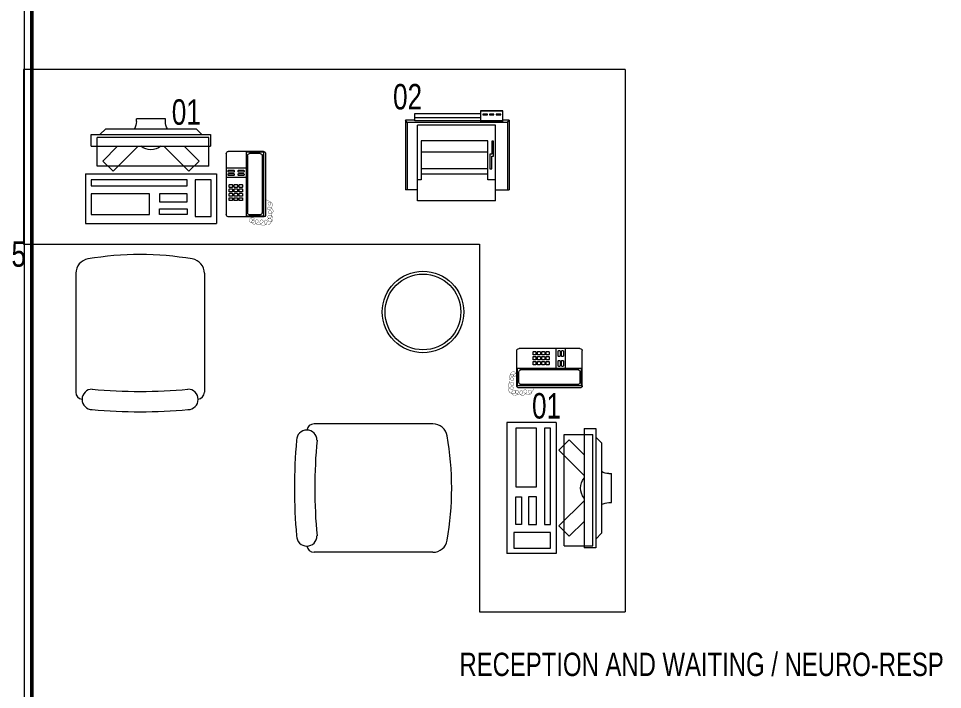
# Model space of a CAD drawing. Header units: millimetres. Extents: x -160614 to 59925, y -157025 to 0.
# Drawn here: x -110327 to -107155, y -113872 to -111567 of the extents above; entities that cross this region are included whole.
import ezdxf

# ---------------------------------------------------------------- set-up
doc = ezdxf.new("R2010")
doc.units = ezdxf.units.MM
doc.header["$LTSCALE"] = 8
doc.layers.get('0').update_dxf_attribs({"color": 9, "lineweight": 5})
for name, color, linetype, lineweight in [('72_EGR_BASE_TEXT', 9, 'Continuous', 5), ('72_EGR_EQP_TAG', 9, 'Continuous', 5), ('LOADING', 9, 'Continuous', 5), ('Walls', 9, 'Continuous', 5)]:
    doc.layers.add(name, color=color, linetype=linetype, lineweight=lineweight)
doc.layers.add('REF', color=42, linetype='Continuous')
doc.layers.get('0').off()
doc.layers.get('0').freeze()
doc.styles.add('X3G_ENTITY_257CFD', font='swisscl.ttf', dxfattribs={"height": 200})
doc.styles.add('X3G_ENTITY_258862', font='swisscl.ttf', dxfattribs={"height": 200})

# ---------------------------------------------------------------- blocks, each defined once
blk = doc.blocks.new('GF21021-P')
for p, q in [((-0.2207, 0.4756), (-0.2207, 0.0675)), ((0.2205, 0.4756), (0.2205, 0.0675))]:
    blk.add_line(p, q)
for centre, radius, start, end in [((-0.0001, -0.5295), 1.0695, 80.3671, 99.6329), ((-0.1707, 0.4756), 0.05, 99.6329, 180), ((0.1705, 0.4756), 0.05, 0, 80.3671), ((-0.1957, 0.0675), 0.025, 180, 261.4721), ((-0.1643, 0.0425), 0.0351, 90, 270), ((0, 1.8467), 1.7767, 264.6946, 275.3053), ((0.1641, 0.0425), 0.0351, 270, 90), ((0.1955, 0.0675), 0.025, 278.5279, 0), ((0, 1.8314), 1.8314, 264.8532, 275.147)]:
    blk.add_arc(centre, radius, start, end)
blk = doc.blocks.new('DM20079-P')
for p, q in [((-0.0616, 0.225), (0.0594, 0.225)), ((-0.0616, 0.225), (-0.0616, 0)), ((-0.0016, 0.225), (-0.0016, 0)), ((-0.0686, 0.217), (-0.0686, 0.008)), ((-0.0616, 0.222), (-0.0016, 0.222)), ((-0.0616, 0.212), (-0.0565, 0.212)), ((-0.0566, 0.2105), (-0.0566, 0.0145)), ((-0.0496, 0.2175), (-0.0136, 0.2175)), ((-0.0068, 0.212), (-0.0016, 0.212)), ((-0.0066, 0.2105), (-0.0066, 0.0145)), ((0.0664, 0.217), (0.0664, 0.008)), ((-0.0016, 0.1675), (0.0664, 0.1675)), ((-0.0016, 0.135), (0.0664, 0.135)), ((-0.0616, 0.013), (-0.0565, 0.013)), ((-0.0616, 0.003), (-0.0016, 0.003)), ((-0.0594, 0), (0.0594, 0)), ((-0.0496, 0.0075), (-0.0136, 0.0075)), ((-0.0068, 0.013), (-0.0016, 0.013))]:
    blk.add_line(p, q)
for points in [[(0.0074, 0.1605, 0.414214), (0.0054, 0.1585), (0.0054, 0.1555, 0.414214), (0.0074, 0.1535), (0.0234, 0.1535, 0.414214), (0.0254, 0.1555), (0.0254, 0.1585, 0.414214), (0.0234, 0.1605)], [(0.0574, 0.1535, 0.414214), (0.0594, 0.1555), (0.0594, 0.1585, 0.414214), (0.0574, 0.1605), (0.0414, 0.1605, 0.414214), (0.0394, 0.1585), (0.0394, 0.1555, 0.414214), (0.0414, 0.1535)], [(0.0234, 0.142, 0.414214), (0.0254, 0.144), (0.0254, 0.147, 0.414214), (0.0234, 0.149), (0.0074, 0.149, 0.414214), (0.0054, 0.147), (0.0054, 0.144, 0.414214), (0.0074, 0.142)], [(0.0574, 0.142, 0.414214), (0.0594, 0.144), (0.0594, 0.147, 0.414214), (0.0574, 0.149), (0.0414, 0.149, 0.414214), (0.0394, 0.147), (0.0394, 0.144, 0.414214), (0.0414, 0.142)], [(0.0104, 0.103, 0.414214), (0.0124, 0.101), (0.0204, 0.101, 0.414214), (0.0224, 0.103), (0.0224, 0.109, 0.414214), (0.0204, 0.111), (0.0124, 0.111, 0.414214), (0.0104, 0.109)], [(0.0104, 0.088, 0.414214), (0.0124, 0.086), (0.0204, 0.086, 0.414214), (0.0224, 0.088), (0.0224, 0.094, 0.414214), (0.0204, 0.096), (0.0124, 0.096, 0.414214), (0.0104, 0.094)], [(0.0274, 0.103, 0.414214), (0.0294, 0.101), (0.0374, 0.101, 0.414214), (0.0394, 0.103), (0.0394, 0.109, 0.414214), (0.0374, 0.111), (0.0294, 0.111, 0.414214), (0.0274, 0.109)], [(0.0274, 0.088, 0.414214), (0.0294, 0.086), (0.0374, 0.086, 0.414214), (0.0394, 0.088), (0.0394, 0.094, 0.414214), (0.0374, 0.096), (0.0294, 0.096, 0.414214), (0.0274, 0.094)], [(0.0444, 0.103, 0.414214), (0.0464, 0.101), (0.0544, 0.101, 0.414214), (0.0564, 0.103), (0.0564, 0.109, 0.414214), (0.0544, 0.111), (0.0464, 0.111, 0.414214), (0.0444, 0.109)], [(0.0444, 0.088, 0.414214), (0.0464, 0.086), (0.0544, 0.086, 0.414214), (0.0564, 0.088), (0.0564, 0.094, 0.414214), (0.0544, 0.096), (0.0464, 0.096, 0.414214), (0.0444, 0.094)], [(0.0104, 0.073, 0.414214), (0.0124, 0.071), (0.0204, 0.071, 0.414214), (0.0224, 0.073), (0.0224, 0.079, 0.414214), (0.0204, 0.081), (0.0124, 0.081, 0.414214), (0.0104, 0.079)], [(0.0104, 0.058, 0.414214), (0.0124, 0.056), (0.0204, 0.056, 0.414214), (0.0224, 0.058), (0.0224, 0.064, 0.414214), (0.0204, 0.066), (0.0124, 0.066, 0.414214), (0.0104, 0.064)], [(0.0274, 0.073, 0.414214), (0.0294, 0.071), (0.0374, 0.071, 0.414214), (0.0394, 0.073), (0.0394, 0.079, 0.414214), (0.0374, 0.081), (0.0294, 0.081, 0.414214), (0.0274, 0.079)], [(0.0274, 0.058, 0.414214), (0.0294, 0.056), (0.0374, 0.056, 0.414214), (0.0394, 0.058), (0.0394, 0.064, 0.414214), (0.0374, 0.066), (0.0294, 0.066, 0.414214), (0.0274, 0.064)], [(0.0444, 0.073, 0.414214), (0.0464, 0.071), (0.0544, 0.071, 0.414214), (0.0564, 0.073), (0.0564, 0.079, 0.414214), (0.0544, 0.081), (0.0464, 0.081, 0.414214), (0.0444, 0.079)], [(0.0444, 0.058, 0.414214), (0.0464, 0.056), (0.0544, 0.056, 0.414214), (0.0564, 0.058), (0.0564, 0.064, 0.414214), (0.0544, 0.066), (0.0464, 0.066, 0.414214), (0.0444, 0.064)]]:
    blk.add_lwpolyline(points, format="xyb", close=True)
at = {"const_width": 0.001}
blk.add_lwpolyline([(-0.0686, 0.059, 0.184574), (-0.0861, 0.0478, 1.44364), (-0.0769, 0.0452, 0.837915), (-0.0907, 0.0465, 0.30536), (-0.0835, 0.0248, 1.584726), (-0.0815, 0.034, 0.253153), (-0.094, 0.0228, 0.874198), (-0.0776, 0.0142, 0.915253), (-0.0897, 0.0168, 0.223821), (-0.0874, -0.0011, 1.703343), (-0.0796, 0.005, 0.588962), (-0.0934, -0.0114, 0.717795), (-0.0769, -0.0108, 0.983104), (-0.0875, -0.0075, 0.326362), (-0.0815, -0.0259, 0.758716), (-0.0657, -0.0134, 0.906186), (-0.0743, -0.016, 0.189488), (-0.067, -0.0272, 0.7948), (-0.0506, -0.0127, 1.223996), (-0.0585, -0.0193, 0.072149), (-0.0473, -0.0259, 0.645886), (-0.0341, -0.0134, 1.366917), (-0.042, -0.0193, 0.078415), (-0.0315, -0.0246, 0.723006), (-0.0229, -0.0127, 1.105484), (-0.0289, -0.018, 0.327892), (-0.017, -0.0193, 0.446638), (-0.0144, -0.0068, 0.327263), (-0.0269, -0.0029, 1.240441), (-0.0229, -0.0094, 0.611307), (-0.0278, 0.0075)], format="xyb", dxfattribs=at)
for centre, radius, start, end in [((-0.0605, 0.217), 0.00813, 97.9633, 179.6649), ((0.0582, 0.217), 0.00813, 0.3351, 82.0367), ((-0.0496, 0.2105), 0.007, 90, 180), ((-0.0136, 0.2105), 0.007, 0, 90), ((-0.0605, 0.008), 0.00813, 180.3351, 277.9633), ((-0.0496, 0.0145), 0.007, 180, 270), ((-0.0136, 0.0145), 0.007, 270, 0), ((0.0582, 0.008), 0.00813, 277.9633, 359.6649)]:
    blk.add_arc(centre, radius, start, end)
blk = doc.blocks.new('ITCWLS1-P')
at = {"layer": 'LOADING'}
for p, q in [((-0.17, 0.45), (-0.17, 0)), ((-0.17, 0.45), (0, 0.45)), ((0, 0.45), (0, 0)), ((-0.2651, 0.43, 0), (-0.3051, 0.43, 0)), ((-0.3051, 0.43, 0), (-0.3051, 0.02, 0)), ((-0.2651, 0.43, 0), (-0.2651, 0.02, 0)), ((-0.1496, 0.4305), (-0.1291, 0.4305)), ((-0.1291, 0.4305), (-0.1291, 0.4089)), ((-0.3251, 0.38, 0), (-0.3051, 0.4, 0)), ((-0.197, 0.4094), (-0.295, 0.4094)), ((-0.295, 0.0264), (-0.295, 0.4094)), ((-0.197, 0.0264), (-0.197, 0.4094)), ((-0.3251, 0.38, 0), (-0.3251, 0.07, 0)), ((-0.3503, 0.275), (-0.3596, 0.275)), ((-0.3596, 0.175), (-0.3596, 0.275)), ((-0.3503, 0.175), (-0.3596, 0.175)), ((-0.3251, 0.07, 0), (-0.3051, 0.05, 0)), ((-0.3051, 0.02, 0), (-0.2651, 0.02, 0)), ((-0.197, 0.0264), (-0.295, 0.0264)), ((-0.17, 0), (0, 0))]:
    blk.add_line(p, q, dxfattribs=at)
at = {"layer": 'LOADING', "extrusion": (2.48281e-10, 3.18408e-10, -1)}
for p, q in [((-0.2651, 0.3395), (-0.2144, 0.3902)), ((-0.1791, 0.3548), (-0.2144, 0.3902)), ((-0.2651, 0.2688), (-0.1791, 0.3548))]:
    blk.add_line(p, q, dxfattribs=at)
at = {"layer": 'LOADING', "extrusion": (2.48281e-10, -3.18408e-10, -1)}
for p, q in [((-0.2651, 0.1812), (-0.1791, 0.0952)), ((-0.2651, 0.1105), (-0.2144, 0.0598)), ((-0.1791, 0.0952), (-0.2144, 0.0598))]:
    blk.add_line(p, q, dxfattribs=at)
at = {"layer": 'LOADING'}
for points in [[(-0.1291, 0.4089), (-0.1291, 0.1), (-0.1496, 0.1), (-0.1496, 0.4305)], [(-0.1496, 0.1), (-0.1496, 0.1), (-0.1496, 0.1), (-0.1496, 0.1), (-0.1496, 0.1), (-0.1496, 0.1), (-0.1496, 0.1), (-0.1496, 0.1), (-0.1496, 0.1)], [(-0.1496, 0.1), (-0.1496, 0.1), (-0.1496, 0.1), (-0.1496, 0.1), (-0.1496, 0.1), (-0.1496, 0.1), (-0.1496, 0.1), (-0.1496, 0.1), (-0.1496, 0.1), (-0.1496, 0.1), (-0.1496, 0.1), (-0.1496, 0.1), (-0.1496, 0.1), (-0.1496, 0.1), (-0.1496, 0.1), (-0.1496, 0.1), (-0.1496, 0.1), (-0.1496, 0.1)], [(-0.1496, 0.1), (-0.1496, 0.1), (-0.1496, 0.1), (-0.1496, 0.1), (-0.1496, 0.1), (-0.1496, 0.1), (-0.1496, 0.1), (-0.1496, 0.1), (-0.1496, 0.1), (-0.1496, 0.1)], [(-0.1496, 0.1), (-0.1496, 0.1), (-0.1496, 0.1), (-0.1496, 0.1), (-0.1496, 0.1), (-0.1496, 0.1), (-0.1496, 0.1)], [(-0.1496, 0.1), (-0.1496, 0.1), (-0.1496, 0.1), (-0.1496, 0.1), (-0.1496, 0.1), (-0.1496, 0.1), (-0.1496, 0.1), (-0.1496, 0.1), (-0.1496, 0.1), (-0.1496, 0.1)], [(-0.1496, 0.1), (-0.1496, 0.1), (-0.1496, 0.1), (-0.1496, 0.1), (-0.1496, 0.1), (-0.1496, 0.1), (-0.1496, 0.1), (-0.1496, 0.1), (-0.1496, 0.1), (-0.1496, 0.1), (-0.1496, 0.1), (-0.1496, 0.1), (-0.1496, 0.1), (-0.1496, 0.1), (-0.1496, 0.1)], [(-0.1496, 0.1), (-0.1496, 0.1), (-0.1496, 0.1), (-0.1496, 0.1), (-0.1496, 0.1), (-0.1496, 0.1), (-0.1496, 0.1), (-0.1496, 0.1), (-0.1496, 0.1), (-0.1496, 0.1)], [(-0.1496, 0.1), (-0.1496, 0.1), (-0.1496, 0.1), (-0.1496, 0.1), (-0.1496, 0.1), (-0.1496, 0.1), (-0.1496, 0.1), (-0.1496, 0.1), (-0.1496, 0.1), (-0.1496, 0.1)], [(-0.1496, 0.1), (-0.1496, 0.1), (-0.1496, 0.1), (-0.1496, 0.1), (-0.1496, 0.1), (-0.1496, 0.1), (-0.1496, 0.1), (-0.1496, 0.1), (-0.1496, 0.1), (-0.1496, 0.1), (-0.1496, 0.1), (-0.1496, 0.1), (-0.1496, 0.1), (-0.1496, 0.1), (-0.1496, 0.1), (-0.1496, 0.1), (-0.1496, 0.1), (-0.1496, 0.1), (-0.1496, 0.1), (-0.1496, 0.1), (-0.1496, 0.1), (-0.1496, 0.1), (-0.1496, 0.1), (-0.1496, 0.1), (-0.1496, 0.1), (-0.1496, 0.1), (-0.1496, 0.1), (-0.1496, 0.1), (-0.1496, 0.1), (-0.1496, 0.1), (-0.1496, 0.1), (-0.1496, 0.1), (-0.1496, 0.1), (-0.1496, 0.1), (-0.1496, 0.1), (-0.1496, 0.1), (-0.1496, 0.1), (-0.1496, 0.1), (-0.1496, 0.1), (-0.1496, 0.1), (-0.1496, 0.1), (-0.1496, 0.1), (-0.1496, 0.1), (-0.1496, 0.1), (-0.1496, 0.1), (-0.1496, 0.1), (-0.1496, 0.1), (-0.1496, 0.1), (-0.1496, 0.1), (-0.1496, 0.1), (-0.1496, 0.1), (-0.1496, 0.1), (-0.1496, 0.1), (-0.1496, 0.1)], [(-0.1496, 0.1), (-0.1496, 0.1), (-0.1496, 0.1), (-0.1496, 0.1), (-0.1496, 0.1), (-0.1496, 0.1), (-0.1496, 0.1), (-0.1496, 0.1), (-0.1496, 0.1), (-0.1496, 0.1), (-0.1496, 0.1), (-0.1496, 0.1), (-0.1496, 0.1), (-0.1496, 0.1), (-0.1496, 0.1), (-0.1496, 0.1), (-0.1496, 0.1), (-0.1496, 0.1), (-0.1496, 0.1), (-0.1496, 0.1), (-0.1496, 0.1), (-0.1496, 0.1), (-0.1496, 0.1), (-0.1496, 0.1), (-0.1496, 0.1), (-0.1496, 0.1), (-0.1496, 0.1), (-0.1496, 0.1), (-0.1496, 0.1), (-0.1496, 0.1), (-0.1496, 0.1), (-0.1496, 0.1), (-0.1496, 0.1), (-0.1496, 0.1), (-0.1496, 0.1), (-0.1496, 0.1), (-0.1496, 0.1), (-0.1496, 0.1), (-0.1496, 0.1), (-0.1496, 0.1), (-0.1496, 0.1), (-0.1496, 0.1), (-0.1496, 0.1), (-0.1496, 0.1), (-0.1496, 0.1), (-0.1496, 0.1), (-0.1496, 0.1), (-0.1496, 0.1), (-0.1496, 0.1), (-0.1496, 0.1), (-0.1496, 0.1), (-0.1496, 0.1), (-0.1496, 0.1), (-0.1496, 0.1), (-0.1496, 0.1), (-0.1496, 0.1), (-0.1496, 0.1), (-0.1496, 0.1), (-0.1496, 0.1), (-0.1496, 0.1), (-0.1496, 0.1), (-0.1496, 0.1), (-0.1496, 0.1), (-0.1496, 0.1), (-0.1496, 0.1), (-0.1496, 0.1), (-0.1496, 0.1), (-0.1496, 0.1), (-0.1496, 0.1), (-0.1496, 0.1), (-0.1496, 0.1), (-0.1496, 0.1), (-0.1496, 0.1), (-0.1496, 0.1), (-0.1496, 0.1), (-0.1496, 0.1), (-0.1496, 0.1), (-0.1496, 0.1), (-0.1496, 0.1), (-0.1496, 0.1), (-0.1496, 0.1), (-0.1496, 0.1), (-0.1496, 0.1), (-0.1496, 0.1), (-0.1496, 0.1), (-0.1496, 0.1), (-0.1496, 0.1), (-0.1496, 0.1), (-0.1496, 0.1)], [(-0.1496, 0.1), (-0.1496, 0.1), (-0.1496, 0.1), (-0.1496, 0.1), (-0.1496, 0.1), (-0.1496, 0.1), (-0.1496, 0.1), (-0.1496, 0.1), (-0.1496, 0.1), (-0.1496, 0.1), (-0.1496, 0.1), (-0.1496, 0.1)], [(-0.1496, 0.1), (-0.1496, 0.1), (-0.1496, 0.1), (-0.1496, 0.1), (-0.1496, 0.1), (-0.1496, 0.1), (-0.1496, 0.1)], [(-0.1496, 0.1), (-0.1496, 0.1), (-0.1496, 0.1), (-0.1496, 0.1), (-0.1496, 0.1), (-0.1496, 0.1), (-0.1496, 0.1), (-0.1496, 0.1), (-0.1496, 0.1), (-0.1496, 0.1), (-0.1496, 0.1), (-0.1496, 0.1), (-0.1496, 0.1), (-0.1496, 0.1), (-0.1496, 0.1), (-0.1496, 0.1), (-0.1496, 0.1)], [(-0.1496, 0.1), (-0.1496, 0.1), (-0.1496, 0.1), (-0.1496, 0.1), (-0.1496, 0.1), (-0.1496, 0.1), (-0.1496, 0.1), (-0.1496, 0.1), (-0.1496, 0.1), (-0.1496, 0.1), (-0.1496, 0.1), (-0.1496, 0.1), (-0.1496, 0.1), (-0.1496, 0.1), (-0.1496, 0.1), (-0.1496, 0.1), (-0.1496, 0.1), (-0.1496, 0.1), (-0.1496, 0.1), (-0.1496, 0.1), (-0.1496, 0.1), (-0.1496, 0.1), (-0.1496, 0.1), (-0.1496, 0.1), (-0.1496, 0.1), (-0.1496, 0.1), (-0.1496, 0.1), (-0.1496, 0.1), (-0.1496, 0.1), (-0.1496, 0.1), (-0.1496, 0.1), (-0.1496, 0.1), (-0.1496, 0.1), (-0.1496, 0.1), (-0.1496, 0.1), (-0.1496, 0.1), (-0.1496, 0.1), (-0.1496, 0.1), (-0.1496, 0.1), (-0.1496, 0.1), (-0.1496, 0.1), (-0.1496, 0.1), (-0.1496, 0.1), (-0.1496, 0.1), (-0.1496, 0.1), (-0.1496, 0.1), (-0.1496, 0.1), (-0.1496, 0.1), (-0.1496, 0.1), (-0.1496, 0.1), (-0.1496, 0.1), (-0.1496, 0.1), (-0.1496, 0.1), (-0.1496, 0.1), (-0.1496, 0.1), (-0.1496, 0.1), (-0.1496, 0.1), (-0.1496, 0.1), (-0.1496, 0.1), (-0.1496, 0.1), (-0.1496, 0.1), (-0.1496, 0.1), (-0.1496, 0.1), (-0.1496, 0.1), (-0.1496, 0.1), (-0.1496, 0.1), (-0.1496, 0.1), (-0.1496, 0.1), (-0.1496, 0.1), (-0.1496, 0.1), (-0.1496, 0.1), (-0.1496, 0.1), (-0.1496, 0.1), (-0.1496, 0.1), (-0.1496, 0.1), (-0.1496, 0.1), (-0.1496, 0.1), (-0.1496, 0.1), (-0.1496, 0.1), (-0.1496, 0.1), (-0.1496, 0.1), (-0.1496, 0.1), (-0.1496, 0.1), (-0.1496, 0.1), (-0.1496, 0.1), (-0.1496, 0.1), (-0.1496, 0.1), (-0.1496, 0.1), (-0.1496, 0.1), (-0.1496, 0.1), (-0.1496, 0.1), (-0.1496, 0.1), (-0.1496, 0.1), (-0.1496, 0.1), (-0.1496, 0.1), (-0.1496, 0.1), (-0.1496, 0.1), (-0.1496, 0.1), (-0.1496, 0.1), (-0.1496, 0.1), (-0.1496, 0.1), (-0.1496, 0.1), (-0.1496, 0.1), (-0.1496, 0.1), (-0.1496, 0.1), (-0.1496, 0.1), (-0.1496, 0.1), (-0.1496, 0.1), (-0.1496, 0.1), (-0.1496, 0.1), (-0.1496, 0.1)], [(-0.1496, 0.1), (-0.1496, 0.1), (-0.1496, 0.1), (-0.1496, 0.1), (-0.1496, 0.1), (-0.1496, 0.1), (-0.1496, 0.1), (-0.1496, 0.1)]]:
    blk.add_lwpolyline(points, dxfattribs=at)
for points in [[(-0.1019, 0.4305), (-0.0304, 0.4305), (-0.0304, 0.2294), (-0.1019, 0.2294)], [(-0.1019, 0.1954), (-0.0747, 0.1954), (-0.0747, 0.1), (-0.1019, 0.1)], [(-0.0304, 0.1954), (-0.0508, 0.1954), (-0.0508, 0.1), (-0.0304, 0.1)], [(-0.1496, 0.1), (-0.1496, 0.1), (-0.1496, 0.1), (-0.1496, 0.1), (-0.1496, 0.1), (-0.1496, 0.1), (-0.1496, 0.1), (-0.1496, 0.1), (-0.1496, 0.1), (-0.1496, 0.1), (-0.1496, 0.1), (-0.1496, 0.1), (-0.1496, 0.1), (-0.1496, 0.1), (-0.1496, 0.1), (-0.1496, 0.1), (-0.1496, 0.1), (-0.1496, 0.1), (-0.1496, 0.1), (-0.1496, 0.1), (-0.1496, 0.1), (-0.1496, 0.1), (-0.1496, 0.1), (-0.1496, 0.1), (-0.1496, 0.1), (-0.1496, 0.1), (-0.1496, 0.1), (-0.1496, 0.1), (-0.1496, 0.1), (-0.1496, 0.1), (-0.1496, 0.1), (-0.1496, 0.1), (-0.1496, 0.1), (-0.1496, 0.1), (-0.1496, 0.1), (-0.1496, 0.1), (-0.1496, 0.1), (-0.1496, 0.1), (-0.1496, 0.1), (-0.1496, 0.1), (-0.1496, 0.1), (-0.1496, 0.1), (-0.1496, 0.1), (-0.1496, 0.1), (-0.1496, 0.1), (-0.1496, 0.1), (-0.1496, 0.1), (-0.1496, 0.1), (-0.1496, 0.1), (-0.1496, 0.1), (-0.1496, 0.1), (-0.1496, 0.1), (-0.1496, 0.1), (-0.1496, 0.1), (-0.1496, 0.1), (-0.1496, 0.1), (-0.1496, 0.1), (-0.1496, 0.1), (-0.1496, 0.1), (-0.1496, 0.1), (-0.1496, 0.1), (-0.1496, 0.1), (-0.1496, 0.1), (-0.1496, 0.1), (-0.1496, 0.1), (-0.1496, 0.1), (-0.1496, 0.1), (-0.1496, 0.1), (-0.1496, 0.1), (-0.1496, 0.1), (-0.1496, 0.1), (-0.1496, 0.1), (-0.1496, 0.1), (-0.1496, 0.1), (-0.1496, 0.1), (-0.1496, 0.1), (-0.1496, 0.1), (-0.1496, 0.1), (-0.1496, 0.1), (-0.1496, 0.1), (-0.1496, 0.1), (-0.1496, 0.1), (-0.1496, 0.1), (-0.1496, 0.1), (-0.1496, 0.1), (-0.1496, 0.1), (-0.1496, 0.1), (-0.1496, 0.1), (-0.1496, 0.1), (-0.1496, 0.1), (-0.1496, 0.1), (-0.1496, 0.1), (-0.1496, 0.1), (-0.1496, 0.1), (-0.1496, 0.1), (-0.1496, 0.1), (-0.1496, 0.1), (-0.1496, 0.1), (-0.1496, 0.1), (-0.1496, 0.1), (-0.1496, 0.1), (-0.1496, 0.1), (-0.1496, 0.1), (-0.1496, 0.1), (-0.1496, 0.1), (-0.1496, 0.1), (-0.1496, 0.1), (-0.1496, 0.1), (-0.1496, 0.1), (-0.1496, 0.1), (-0.1496, 0.1), (-0.1496, 0.1), (-0.1496, 0.1), (-0.1496, 0.1), (-0.1496, 0.1), (-0.1496, 0.1), (-0.1496, 0.1), (-0.1496, 0.1), (-0.1496, 0.1), (-0.1496, 0.1), (-0.1496, 0.1), (-0.1496, 0.1), (-0.1496, 0.1), (-0.1496, 0.1), (-0.1496, 0.1), (-0.1496, 0.1), (-0.1496, 0.1), (-0.1496, 0.1), (-0.1496, 0.1), (-0.1496, 0.1), (-0.1496, 0.1), (-0.1496, 0.1), (-0.1496, 0.1), (-0.1496, 0.1), (-0.1496, 0.1), (-0.1496, 0.1), (-0.1496, 0.1), (-0.1496, 0.1), (-0.1496, 0.1), (-0.1496, 0.1), (-0.1496, 0.1), (-0.1496, 0.1), (-0.1496, 0.1), (-0.1496, 0.1), (-0.1496, 0.1), (-0.1496, 0.1), (-0.1496, 0.1), (-0.1496, 0.1), (-0.1496, 0.1), (-0.1496, 0.1), (-0.1496, 0.1), (-0.1496, 0.1), (-0.1496, 0.1), (-0.1496, 0.1), (-0.1496, 0.1), (-0.1496, 0.1), (-0.1496, 0.1), (-0.1496, 0.1), (-0.1496, 0.1), (-0.1496, 0.1), (-0.1496, 0.1), (-0.1496, 0.1), (-0.1496, 0.1), (-0.1496, 0.1), (-0.1496, 0.1), (-0.1496, 0.1), (-0.1496, 0.1), (-0.1496, 0.1), (-0.1496, 0.1), (-0.1496, 0.1), (-0.1496, 0.1), (-0.1496, 0.1), (-0.1496, 0.1), (-0.1496, 0.1), (-0.1496, 0.1), (-0.1496, 0.1), (-0.1496, 0.1), (-0.1496, 0.1), (-0.1496, 0.1), (-0.1496, 0.1), (-0.1496, 0.1), (-0.1496, 0.1), (-0.1496, 0.1), (-0.1496, 0.1), (-0.1496, 0.1), (-0.1496, 0.1), (-0.1496, 0.1), (-0.1496, 0.1), (-0.1496, 0.1), (-0.1496, 0.1), (-0.1496, 0.1), (-0.1496, 0.1), (-0.1496, 0.1), (-0.1496, 0.1), (-0.1496, 0.1), (-0.1496, 0.1), (-0.1496, 0.1), (-0.1496, 0.1), (-0.1496, 0.1), (-0.1496, 0.1), (-0.1496, 0.1), (-0.1496, 0.1), (-0.1496, 0.1), (-0.1496, 0.1), (-0.1496, 0.1), (-0.1496, 0.1), (-0.1496, 0.1), (-0.1496, 0.1), (-0.1496, 0.1), (-0.1496, 0.1), (-0.1496, 0.1), (-0.1496, 0.1), (-0.1496, 0.1), (-0.1496, 0.1), (-0.1496, 0.1), (-0.1496, 0.1), (-0.1496, 0.1), (-0.1496, 0.1), (-0.1496, 0.1), (-0.1496, 0.1), (-0.1496, 0.1), (-0.1496, 0.1), (-0.1496, 0.1), (-0.1496, 0.1), (-0.1496, 0.1), (-0.1496, 0.1), (-0.1496, 0.1), (-0.1496, 0.1), (-0.1496, 0.1), (-0.1496, 0.1), (-0.1496, 0.1), (-0.1496, 0.1), (-0.1496, 0.1), (-0.1496, 0.1), (-0.1496, 0.1), (-0.1496, 0.1), (-0.1496, 0.1), (-0.1496, 0.1), (-0.1496, 0.1), (-0.1496, 0.1), (-0.1496, 0.1), (-0.1496, 0.1), (-0.1496, 0.1), (-0.1496, 0.1), (-0.1496, 0.1), (-0.1496, 0.1), (-0.1496, 0.1), (-0.1496, 0.1), (-0.1496, 0.1), (-0.1496, 0.1), (-0.1496, 0.1), (-0.1496, 0.1), (-0.1496, 0.1), (-0.1496, 0.1), (-0.1496, 0.1), (-0.1496, 0.1), (-0.1496, 0.1), (-0.1496, 0.1), (-0.1496, 0.1), (-0.1496, 0.1), (-0.1496, 0.1), (-0.1496, 0.1), (-0.1496, 0.1), (-0.1496, 0.1), (-0.1496, 0.1), (-0.1496, 0.1), (-0.1496, 0.1), (-0.1496, 0.1), (-0.1496, 0.1), (-0.1496, 0.1), (-0.1496, 0.1), (-0.1496, 0.1), (-0.1496, 0.1), (-0.1496, 0.1), (-0.1496, 0.1), (-0.1496, 0.1), (-0.1496, 0.1)], [(-0.1496, 0.1), (-0.1496, 0.1), (-0.1496, 0.1), (-0.1496, 0.1), (-0.1496, 0.1), (-0.1496, 0.1), (-0.1496, 0.1), (-0.1496, 0.1), (-0.1496, 0.1), (-0.1496, 0.1), (-0.1496, 0.1), (-0.1496, 0.1), (-0.1496, 0.1), (-0.1496, 0.1), (-0.1496, 0.1), (-0.1496, 0.1), (-0.1496, 0.1), (-0.1496, 0.1), (-0.1496, 0.1), (-0.1496, 0.1), (-0.1496, 0.1), (-0.1496, 0.1), (-0.1496, 0.1), (-0.1496, 0.1), (-0.1496, 0.1), (-0.1496, 0.1), (-0.1496, 0.1), (-0.1496, 0.1), (-0.1496, 0.1), (-0.1496, 0.1), (-0.1496, 0.1), (-0.1496, 0.1), (-0.1496, 0.1), (-0.1496, 0.1), (-0.1496, 0.1), (-0.1496, 0.1), (-0.1496, 0.1), (-0.1496, 0.1), (-0.1496, 0.1), (-0.1496, 0.1), (-0.1496, 0.1), (-0.1496, 0.1), (-0.1496, 0.1), (-0.1496, 0.1), (-0.1496, 0.1), (-0.1496, 0.1), (-0.1496, 0.1), (-0.1496, 0.1), (-0.1496, 0.1), (-0.1496, 0.1), (-0.1496, 0.1), (-0.1496, 0.1), (-0.1496, 0.1), (-0.1496, 0.1), (-0.1496, 0.1), (-0.1496, 0.1), (-0.1496, 0.1), (-0.1496, 0.1), (-0.1496, 0.1), (-0.1496, 0.1), (-0.1496, 0.1), (-0.1496, 0.1), (-0.1496, 0.1), (-0.1496, 0.1), (-0.1496, 0.1), (-0.1496, 0.1), (-0.1496, 0.1), (-0.1496, 0.1), (-0.1496, 0.1), (-0.1496, 0.1), (-0.1496, 0.1), (-0.1496, 0.1), (-0.1496, 0.1), (-0.1496, 0.1), (-0.1496, 0.1), (-0.1496, 0.1), (-0.1496, 0.1), (-0.1496, 0.1), (-0.1496, 0.1), (-0.1496, 0.1), (-0.1496, 0.1), (-0.1496, 0.1), (-0.1496, 0.1), (-0.1496, 0.1), (-0.1496, 0.1), (-0.1496, 0.1), (-0.1496, 0.1), (-0.1496, 0.1), (-0.1496, 0.1), (-0.1496, 0.1), (-0.1496, 0.1), (-0.1496, 0.1), (-0.1496, 0.1), (-0.1496, 0.1), (-0.1496, 0.1), (-0.1496, 0.1), (-0.1496, 0.1), (-0.1496, 0.1), (-0.1496, 0.1), (-0.1496, 0.1), (-0.1496, 0.1), (-0.1496, 0.1), (-0.1496, 0.1), (-0.1496, 0.1), (-0.1496, 0.1), (-0.1496, 0.1), (-0.1496, 0.1), (-0.1496, 0.1), (-0.1496, 0.1), (-0.1496, 0.1), (-0.1496, 0.1), (-0.1496, 0.1), (-0.1496, 0.1), (-0.1496, 0.1), (-0.1496, 0.1), (-0.1496, 0.1), (-0.1496, 0.1), (-0.1496, 0.1), (-0.1496, 0.1), (-0.1496, 0.1), (-0.1496, 0.1), (-0.1496, 0.1), (-0.1496, 0.1), (-0.1496, 0.1), (-0.1496, 0.1), (-0.1496, 0.1), (-0.1496, 0.1), (-0.1496, 0.1), (-0.1496, 0.1), (-0.1496, 0.1), (-0.1496, 0.1), (-0.1496, 0.1), (-0.1496, 0.1), (-0.1496, 0.1), (-0.1496, 0.1), (-0.1496, 0.1), (-0.1496, 0.1), (-0.1496, 0.1), (-0.1496, 0.1), (-0.1496, 0.1), (-0.1496, 0.1), (-0.1496, 0.1), (-0.1496, 0.1), (-0.1496, 0.1), (-0.1496, 0.1), (-0.1496, 0.1), (-0.1496, 0.1), (-0.1496, 0.1), (-0.1496, 0.1), (-0.1496, 0.1), (-0.1496, 0.1), (-0.1496, 0.1), (-0.1496, 0.1), (-0.1496, 0.1), (-0.1496, 0.1), (-0.1496, 0.1), (-0.1496, 0.1), (-0.1496, 0.1), (-0.1496, 0.1), (-0.1496, 0.1), (-0.1496, 0.1), (-0.1496, 0.1), (-0.1496, 0.1), (-0.1496, 0.1), (-0.1496, 0.1), (-0.1496, 0.1), (-0.1496, 0.1), (-0.1496, 0.1), (-0.1496, 0.1), (-0.1496, 0.1), (-0.1496, 0.1), (-0.1496, 0.1), (-0.1496, 0.1), (-0.1496, 0.1), (-0.1496, 0.1), (-0.1496, 0.1), (-0.1496, 0.1), (-0.1496, 0.1), (-0.1496, 0.1), (-0.1496, 0.1), (-0.1496, 0.1), (-0.1496, 0.1), (-0.1496, 0.1), (-0.1496, 0.1), (-0.1496, 0.1), (-0.1496, 0.1), (-0.1496, 0.1), (-0.1496, 0.1), (-0.1496, 0.1), (-0.1496, 0.1), (-0.1496, 0.1), (-0.1496, 0.1), (-0.1496, 0.1), (-0.1496, 0.1), (-0.1496, 0.1), (-0.1496, 0.1), (-0.1496, 0.1), (-0.1496, 0.1), (-0.1496, 0.1), (-0.1496, 0.1), (-0.1496, 0.1), (-0.1496, 0.1), (-0.1496, 0.1), (-0.1496, 0.1), (-0.1496, 0.1), (-0.1496, 0.1), (-0.1496, 0.1), (-0.1496, 0.1), (-0.1496, 0.1), (-0.1496, 0.1), (-0.1496, 0.1), (-0.1496, 0.1), (-0.1496, 0.1), (-0.1496, 0.1)], [(-0.1496, 0.1), (-0.1496, 0.1), (-0.1496, 0.1), (-0.1496, 0.1), (-0.1496, 0.1), (-0.1496, 0.1), (-0.1496, 0.1), (-0.1496, 0.1), (-0.1496, 0.1), (-0.1496, 0.1), (-0.1496, 0.1), (-0.1496, 0.1), (-0.1496, 0.1), (-0.1496, 0.1), (-0.1496, 0.1), (-0.1496, 0.1), (-0.1496, 0.1), (-0.1496, 0.1), (-0.1496, 0.1), (-0.1496, 0.1), (-0.1496, 0.1), (-0.1496, 0.1), (-0.1496, 0.1), (-0.1496, 0.1), (-0.1496, 0.1), (-0.1496, 0.1), (-0.1496, 0.1), (-0.1496, 0.1), (-0.1496, 0.1), (-0.1496, 0.1), (-0.1496, 0.1), (-0.1496, 0.1), (-0.1496, 0.1), (-0.1496, 0.1), (-0.1496, 0.1), (-0.1496, 0.1), (-0.1496, 0.1), (-0.1496, 0.1), (-0.1496, 0.1), (-0.1496, 0.1), (-0.1496, 0.1), (-0.1496, 0.1), (-0.1496, 0.1), (-0.1496, 0.1), (-0.1496, 0.1), (-0.1496, 0.1), (-0.1496, 0.1), (-0.1496, 0.1), (-0.1496, 0.1), (-0.1496, 0.1), (-0.1496, 0.1), (-0.1496, 0.1), (-0.1496, 0.1), (-0.1496, 0.1), (-0.1496, 0.1), (-0.1496, 0.1), (-0.1496, 0.1), (-0.1496, 0.1), (-0.1496, 0.1), (-0.1496, 0.1), (-0.1496, 0.1), (-0.1496, 0.1), (-0.1496, 0.1), (-0.1496, 0.1), (-0.1496, 0.1), (-0.1496, 0.1), (-0.1496, 0.1), (-0.1496, 0.1), (-0.1496, 0.1), (-0.1496, 0.1), (-0.1496, 0.1), (-0.1496, 0.1), (-0.1496, 0.1), (-0.1496, 0.1), (-0.1496, 0.1), (-0.1496, 0.1), (-0.1496, 0.1), (-0.1496, 0.1), (-0.1496, 0.1), (-0.1496, 0.1), (-0.1496, 0.1), (-0.1496, 0.1), (-0.1496, 0.1), (-0.1496, 0.1), (-0.1496, 0.1), (-0.1496, 0.1), (-0.1496, 0.1), (-0.1496, 0.1), (-0.1496, 0.1), (-0.1496, 0.1), (-0.1496, 0.1), (-0.1496, 0.1), (-0.1496, 0.1), (-0.1496, 0.1), (-0.1496, 0.1), (-0.1496, 0.1), (-0.1496, 0.1), (-0.1496, 0.1), (-0.1496, 0.1), (-0.1496, 0.1), (-0.1496, 0.1), (-0.1496, 0.1), (-0.1496, 0.1), (-0.1496, 0.1), (-0.1496, 0.1), (-0.1496, 0.1), (-0.1496, 0.1), (-0.1496, 0.1), (-0.1496, 0.1), (-0.1496, 0.1), (-0.1496, 0.1), (-0.1496, 0.1), (-0.1496, 0.1), (-0.1496, 0.1), (-0.1496, 0.1), (-0.1496, 0.1), (-0.1496, 0.1), (-0.1496, 0.1), (-0.1496, 0.1), (-0.1496, 0.1), (-0.1496, 0.1), (-0.1496, 0.1), (-0.1496, 0.1), (-0.1496, 0.1), (-0.1496, 0.1), (-0.1496, 0.1), (-0.1496, 0.1), (-0.1496, 0.1), (-0.1496, 0.1), (-0.1496, 0.1), (-0.1496, 0.1), (-0.1496, 0.1), (-0.1496, 0.1), (-0.1496, 0.1), (-0.1496, 0.1), (-0.1496, 0.1), (-0.1496, 0.1), (-0.1496, 0.1), (-0.1496, 0.1), (-0.1496, 0.1), (-0.1496, 0.1), (-0.1496, 0.1), (-0.1496, 0.1), (-0.1496, 0.1), (-0.1496, 0.1), (-0.1496, 0.1), (-0.1496, 0.1), (-0.1496, 0.1), (-0.1496, 0.1), (-0.1496, 0.1), (-0.1496, 0.1), (-0.1496, 0.1), (-0.1496, 0.1), (-0.1496, 0.1), (-0.1496, 0.1), (-0.1496, 0.1), (-0.1496, 0.1), (-0.1496, 0.1), (-0.1496, 0.1), (-0.1496, 0.1), (-0.1496, 0.1), (-0.1496, 0.1), (-0.1496, 0.1), (-0.1496, 0.1), (-0.1496, 0.1), (-0.1496, 0.1), (-0.1496, 0.1), (-0.1496, 0.1), (-0.1496, 0.1), (-0.1496, 0.1), (-0.1496, 0.1), (-0.1496, 0.1), (-0.1496, 0.1), (-0.1496, 0.1), (-0.1496, 0.1), (-0.1496, 0.1), (-0.1496, 0.1), (-0.1496, 0.1), (-0.1496, 0.1), (-0.1496, 0.1), (-0.1496, 0.1), (-0.1496, 0.1), (-0.1496, 0.1), (-0.1496, 0.1), (-0.1496, 0.1), (-0.1496, 0.1), (-0.1496, 0.1), (-0.1496, 0.1), (-0.1496, 0.1), (-0.1496, 0.1), (-0.1496, 0.1), (-0.1496, 0.1), (-0.1496, 0.1), (-0.1496, 0.1), (-0.1496, 0.1), (-0.1496, 0.1), (-0.1496, 0.1), (-0.1496, 0.1), (-0.1496, 0.1), (-0.1496, 0.1), (-0.1496, 0.1), (-0.1496, 0.1), (-0.1496, 0.1), (-0.1496, 0.1), (-0.1496, 0.1), (-0.1496, 0.1), (-0.1496, 0.1), (-0.1496, 0.1), (-0.1496, 0.1), (-0.1496, 0.1), (-0.1496, 0.1), (-0.1496, 0.1), (-0.1496, 0.1), (-0.1496, 0.1), (-0.1496, 0.1), (-0.1496, 0.1), (-0.1496, 0.1), (-0.1496, 0.1), (-0.1496, 0.1)], [(-0.1496, 0.0727), (-0.0236, 0.0727), (-0.0236, 0.0182), (-0.1496, 0.0182)]]:
    blk.add_lwpolyline(points, close=True, dxfattribs=at)
for centre, radius, start, end in [((-0.3503, 0.325), 0.05, 270, 300.3093), ((-0.3089, 0.225), 0.0556, 321.9431, 38.0569), ((-0.3503, 0.125), 0.05, 59.6907, 90)]:
    blk.add_arc(centre, radius, start, end, dxfattribs=at)
blk = doc.blocks.new('ITPPLT2C-P')
for p, q in [((0.0229, 0.0318), (0.2618, 0.0318)), ((0.0304, 0.0256), (0.0229, 0.0318)), ((0.0229, 0), (0.0229, 0.0318)), ((0.2618, -0.0096), (0.2618, 0.0318)), ((0, 0), (0, -0.2262)), ((0.0252, 0), (0, 0)), ((0.0139, 0), (0.0139, -0.2262)), ((0.0252, 0), (0.0139, 0)), ((0.0252, -0.2262), (0.0252, 0)), ((0.0304, -0.3182), (0.0304, 0.0256)), ((0.0304, 0.0256), (0.2618, 0.0256)), ((0.0401, -0.2769), (0.0401, -0.0096)), ((0.3, -0.0096), (0.0401, -0.0096)), ((0.0939, -0.2515), (0.0939, -0.0222)), ((0.0939, -0.0222), (0.2274, -0.0222)), ((0.1321, -0.2515), (0.1321, -0.0222)), ((0.1894, -0.2515), (0.1894, -0.0222)), ((0.2082, -0.2515), (0.2082, -0.0222)), ((0.2274, -0.0222), (0.2274, -0.0096)), ((0.3, -0.2769), (0.3, -0.0096)), ((-0.0091, -0.2262), (0.0267, -0.2262)), ((-0.0091, -0.3023), (-0.0091, -0.2262)), ((-0.0087, -0.2262), (0.0236, -0.2262)), ((-0.0087, -0.3023), (-0.0087, -0.2262)), ((0, -0.2262), (0.0252, -0.2262)), ((0.0023, -0.2495), (0.0023, -0.2334)), ((0.0023, -0.2334), (0.0045, -0.2334)), ((0.0045, -0.2495), (0.0023, -0.2495)), ((0.0045, -0.2334), (0.0045, -0.2495)), ((0.0139, -0.2262), (0.0252, -0.2262)), ((0.0236, -0.2262), (0.0236, -0.3023)), ((0.0267, -0.2262), (0.0267, -0.3023)), ((0.2274, -0.2515), (0.0939, -0.2515)), ((0.2274, -0.2769), (0.2274, -0.2515)), ((0.0023, -0.2721), (0.0023, -0.2562)), ((0.0023, -0.2562), (0.0045, -0.2562)), ((0.0045, -0.2721), (0.0023, -0.2721)), ((0.0023, -0.295), (0.0023, -0.2793)), ((0.0023, -0.2793), (0.0045, -0.2793)), ((0.0045, -0.2562), (0.0045, -0.2721)), ((0.0045, -0.2793), (0.0045, -0.295)), ((0.3, -0.2769), (0.0401, -0.2769)), ((0.0947, -0.2701), (0.0947, -0.2641)), ((0.0947, -0.2641), (0.1395, -0.2641)), ((0.1457, -0.2701), (0.0947, -0.2701)), ((0.1395, -0.2575), (0.19, -0.2575)), ((0.1395, -0.2641), (0.1395, -0.2575)), ((0.19, -0.2641), (0.1457, -0.2641)), ((0.1457, -0.2641), (0.1457, -0.2701)), ((0.19, -0.2575), (0.19, -0.2641)), ((0.2618, -0.2769), (0.2618, -0.3246)), ((0.0267, -0.3023), (-0.0091, -0.3023)), ((0.0236, -0.3023), (-0.0087, -0.3023)), ((0.0045, -0.295), (0.0023, -0.295)), ((0.0229, -0.3246), (0.0229, -0.3023)), ((0.0304, -0.3182), (0.0229, -0.3246)), ((0.0229, -0.3246), (0.2618, -0.3246)), ((0.0304, -0.3182), (0.2618, -0.3182))]:
    blk.add_line(p, q)
blk = doc.blocks.new('WM00001-P')
at = {"layer": 'LOADING'}
for radius in [0.14, 0.13]:
    blk.add_circle((0, 0), radius, dxfattribs=at)
blk = doc.blocks.new('ME19011A-P')
for p, q in [((-0.425, 0), (0.425, 0)), ((-0.425, 0), (-0.425, -0.015)), ((0.425, 0), (0.425, -0.015)), ((-0.425, -0.015), (0.425, -0.015)), ((-0.3675, -0.0198), (-0.2325, -0.0198)), ((-0.3675, -0.0198), (-0.3675, -0.0399)), ((-0.36, -0.015), (-0.36, -0.0198)), ((-0.24, -0.015), (-0.24, -0.0198)), ((-0.2325, -0.0198), (-0.2325, -0.0399)), ((-0.15, -0.015), (-0.15, -0.04)), ((-0.15, -0.025), (0, -0.025)), ((-0.0402, -0.0312), (-0.0496, -0.0337)), ((-0.0376, -0.0409), (-0.0402, -0.0312)), ((0, -0.015), (0, -0.04)), ((0.1, -0.015), (0.1, -0.045)), ((0.2, -0.045), (0.2, -0.015)), ((0.2818, -0.015), (0.2484, -0.015)), ((0.2484, -0.0243), (0.2484, -0.015)), ((0.2818, -0.0243), (0.2484, -0.0243)), ((0.2818, -0.0243), (0.2818, -0.015)), ((0.3211, -0.015), (0.2877, -0.015)), ((0.2877, -0.015), (0.2877, -0.0531)), ((0.3211, -0.0243), (0.2877, -0.0243)), ((0.3211, -0.0531), (0.3211, -0.015)), ((0.3623, -0.015), (0.3289, -0.015)), ((0.3289, -0.015), (0.3289, -0.0531)), ((0.3623, -0.0243), (0.3289, -0.0243)), ((0.3623, -0.0531), (0.3623, -0.015)), ((0.3682, -0.0243), (0.3682, -0.015)), ((0.3682, -0.015), (0.4016, -0.015)), ((0.3682, -0.0243), (0.4016, -0.0243)), ((0.4016, -0.0243), (0.4016, -0.015)), ((-0.3675, -0.0399), (-0.2325, -0.0399)), ((-0.15, -0.04), (-0.1187, -0.04)), ((-0.0887, -0.04), (-0.0637, -0.04)), ((-0.0606, -0.0371), (-0.0787, -0.0432)), ((-0.0787, -0.0432), (-0.077, -0.0497)), ((-0.0582, -0.046), (-0.077, -0.0497)), ((-0.047, -0.0434), (-0.0376, -0.0409)), ((-0.0379, -0.04), (0, -0.04)), ((0.1, -0.035), (0.2, -0.035)), ((0.1, -0.045), (0.2, -0.045)), ((0.2877, -0.0531), (0.3211, -0.0531)), ((0.3289, -0.0531), (0.3623, -0.0531))]:
    blk.add_line(p, q)
at = {"const_width": 0.000601}
for points in [[(0.3044, -0.0531, -0.184574), (0.2977, -0.0636, -1.44364), (0.2961, -0.0581, -0.837915), (0.2969, -0.0664, -0.30536), (0.2839, -0.062, -1.584726), (0.2894, -0.0609, -0.253153), (0.2827, -0.0684, -0.874198), (0.2775, -0.0585, -0.915253), (0.2791, -0.0658, -0.223821), (0.2683, -0.0644, -1.703343), (0.272, -0.0597, -0.588962), (0.2621, -0.068, -0.717795), (0.2625, -0.0581, -0.983104), (0.2645, -0.0644, -0.326362), (0.2534, -0.0609, -0.758716), (0.2609, -0.0514, -0.906186), (0.2593, -0.0565, -0.189488), (0.2526, -0.0522, -0.7948), (0.2613, -0.0423, -1.223996), (0.2574, -0.047, -0.072149), (0.2534, -0.0403, -0.645886), (0.2609, -0.0324, -1.366917), (0.2574, -0.0371, -0.078415), (0.2542, -0.0308, -0.723006), (0.2613, -0.0256, -1.105484), (0.2582, -0.0292, -0.221197), (0.2566, -0.0243, -0.221197)], [(0.3456, -0.0531, 0.184574), (0.3523, -0.0636, 1.44364), (0.3539, -0.0581, 0.837915), (0.3531, -0.0664, 0.30536), (0.3661, -0.062, 1.584726), (0.3606, -0.0609, 0.253153), (0.3673, -0.0684, 0.874198), (0.3725, -0.0585, 0.915253), (0.3709, -0.0658, 0.223821), (0.3817, -0.0644, 1.703343), (0.378, -0.0597, 0.588962), (0.3879, -0.068, 0.717795), (0.3875, -0.0581, 0.983104), (0.3855, -0.0644, 0.326362), (0.3966, -0.0609, 0.758716), (0.3891, -0.0514, 0.906186), (0.3907, -0.0565, 0.189488), (0.3974, -0.0522, 0.7948), (0.3887, -0.0423, 1.223996), (0.3926, -0.047, 0.072149), (0.3966, -0.0403, 0.645886), (0.3891, -0.0324, 1.366917), (0.3926, -0.0371, 0.078415), (0.3958, -0.0308, 0.723006), (0.3887, -0.0256, 1.105484), (0.3918, -0.0292, 0.221197), (0.3934, -0.0243, 0.221197)]]:
    blk.add_lwpolyline(points, format="xyb", dxfattribs=at)
blk.add_lwpolyline([(-0.1187, -0.0482), (-0.0887, -0.0482), (-0.0887, -0.0382), (-0.1187, -0.0382)], close=True)
blk.add_circle((-0.0537, -0.04), 0.0075)
for centre, radius, start, end in [((-0.1037, -0.04), 0.01, 10.4593, 169.5407), ((-0.0537, -0.04), 0.01, 45, 180), ((-0.1037, -0.04), 0.0075, 14.0075, 165.9925)]:
    blk.add_arc(centre, radius, start, end)
blk = doc.blocks.new('M.44.57.64')
at = {"layer": 'LOADING', "xscale": 1000.000000000002, "yscale": 1000.000000000002, "zscale": 1000.000000000002, "rotation": 225.9999036123427}
blk.add_blockref('ME19011A-P', (-80806.9, 16720.7), dxfattribs=at)
blk = doc.blocks.new('GF1')
at = {"layer": 'LOADING', "color": 9}
for p, q in [((-108244.7, -111742.6, 0), (-110310.2, -111742.6, 0)), ((-110310.2, -111742.6, 0), (-110310.2, -112342.6, 0)), ((-108244.7, -111742.6, 0), (-108244.7, -113605.5, 0)), ((-110310.2, -112342.6, 0), (-108744.7, -112342.6, 0)), ((-108744.7, -112342.6, 0), (-108744.7, -113605.5, 0)), ((-108744.7, -113605.5, 0), (-108244.7, -113605.5, 0))]:
    blk.add_line(p, q, dxfattribs=at)
at = {"layer": 'Walls', "color": 9}
blk.add_line((-110307.8, -105742.6), (-110307.8, -115862.6), dxfattribs=at)
at = {"layer": 'LOADING', "color": 9, "extrusion": (-2.5538e-17, 7.77425e-06, -1), "xscale": 1000, "yscale": 1000, "zscale": 1000, "rotation": 269.9999999998165}
blk.add_blockref('ITPPLT2C-P', (108966.9, -111894.1, -0.9), dxfattribs=at)
at = {"layer": 'LOADING', "color": 9, "yscale": 1000, "zscale": 1000}
for name, p, xscale, rotation in [('ITCWLS1-P', (-109647.7, -112271.5, 0), -1000, 89.9999999924613), ('DM20079-P', (-109547.7, -112248.9, 0), -1000, 359.9999934716077), ('WM00001-P', (-108938.7, -112575.5, 0), 1000, 191.9999999999855), ('DM20079-P', (-108616.7, -112767.7, 0), -1000, 269.9999934716077), ('GF21021-P', (-109380.1, -113180.6, 0), 1000, 270), ('ITCWLS1-P', (-108650.8, -113405.5, 0), -1000, 359.9999999924613)]:
    blk.add_blockref(name, p, dxfattribs=dict(at, xscale=xscale, rotation=rotation))
at = {"layer": 'LOADING', "color": 9, "rotation": 44.00009638765732}
blk.add_blockref('M.44.57.64', (-40665.1, -68311.2), dxfattribs=at)
at = {"layer": 'LOADING', "color": 9, "xscale": 1000, "yscale": 1000, "zscale": 1000}
blk.add_blockref('GF21021-P', (-109909.7, -112918.3, 0), dxfattribs=at)
at = {"layer": '72_EGR_BASE_TEXT', "color": 9, "insert": (-107981.9, -113746, 0), "char_height": 80, "attachment_point": 2, "style": 'X3G_ENTITY_258862'}
blk.add_mtext('RECEPTION AND WAITING / NEURO-RESP', dxfattribs=at)
at = {"layer": '72_EGR_EQP_TAG', "color": 9, "char_height": 87.47, "attachment_point": 2, "style": 'X3G_ENTITY_257CFD'}
for s, insert in [('02', (-108991.5, -111792.4, 0)), ('01', (-109751.2, -111845, 0)), ('05', (-110351.5, -112332.9)), ('01', (-108514.3, -112854.2, 0))]:
    blk.add_mtext(s, dxfattribs=dict(at, insert=insert))

msp = doc.modelspace()

# ---------------------------------------------------------------- linework, layer by layer
at = {"layer": 'REF', "lineweight": 50, "ltscale": 1.02}
msp.add_line((-110281, -110182.4), (-110281, -114465.3), dxfattribs=at)

# ---------------------------------------------------------------- block references
at = {"layer": '72_EGR_EQP_TAG'}
msp.add_blockref('GF1', (0, 0), dxfattribs=at)

doc.saveas('drawing.dxf')
